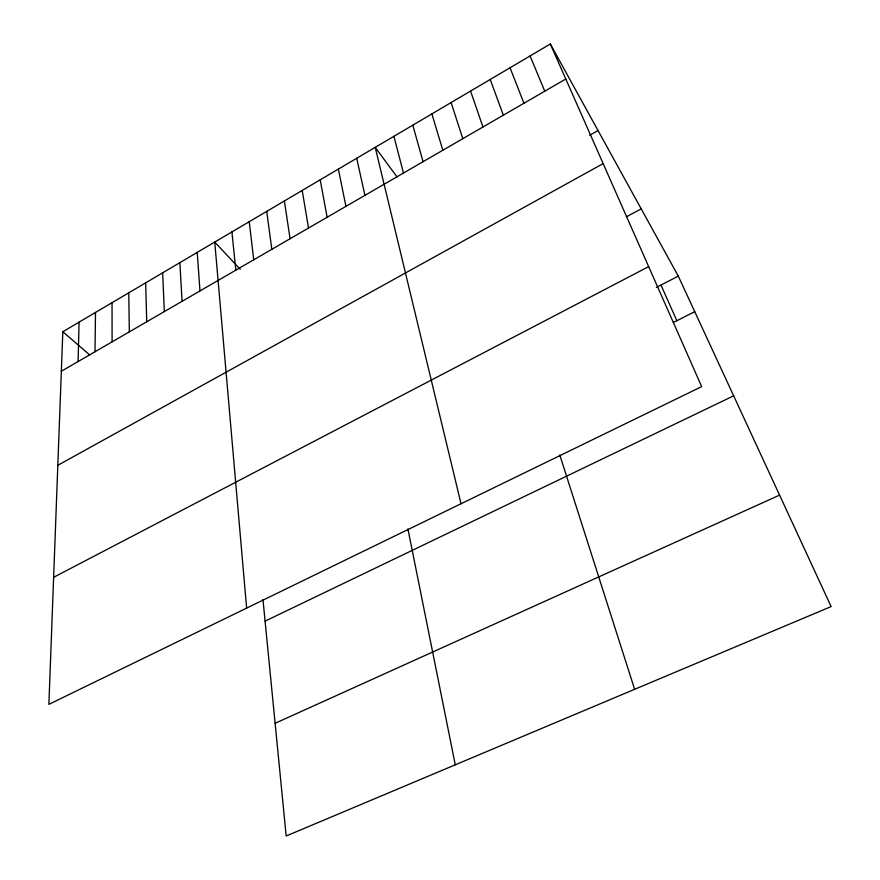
<?xml version="1.0" encoding="UTF-8"?>
<svg xmlns="http://www.w3.org/2000/svg" width="880" height="880" viewBox="0 0 880 880"><rect width="100%" height="100%" fill="white"/><g stroke="black" fill="none" stroke-linecap="round" stroke-linejoin="round"><path stroke-width="1.32" d="M95.007 351.747L95.491 312.455M78.1 361.537L79.079 322.146M62.821 331.738L48.873 704.363L701.668 386.617L550.319 44L62.821 331.738L89.727 354.97M61.336 371.25L565.785 79.013M589.655 135.267L598.037 130.559M57.816 465.3L603.152 163.603M626.439 216.788L641.212 208.857M53.625 577.302L648.659 266.618M656.403 287.419L678.293 276.111L550.319 44M673.31 322.509L694.738 311.674M265.089 621.137L733.656 395.824M275.121 723.294L779.581 495.121M240.251 269.302L214.742 242.077L246.631 608.102M397.155 177.089L375.221 147.345L461.032 503.745M678.293 276.111L831.127 606.584L286.176 836L262.966 599.489M660.979 285.054L676.852 320.716M530.079 55.946L544.764 91.201M510.048 67.771L523.952 103.257M490.215 79.475L503.36 115.181M470.569 91.069L482.977 126.995M451.121 102.553L462.803 138.677M559.779 454.971L634.623 689.315M431.871 113.916L442.827 150.249M412.808 125.169L423.06 161.7M393.921 136.312L403.491 173.041M356.708 158.279L364.936 195.371M338.371 169.103L345.939 206.382M407.913 528.913L455.279 764.808M320.199 179.828L327.14 217.272M302.203 190.443L308.517 228.063M284.383 200.97L290.07 238.744M266.728 211.387L271.81 249.315M249.238 221.716L253.726 259.798M231.913 231.935L235.818 270.171M197.219 252.417L199.98 290.928M179.861 262.658L182.061 301.312M162.668 272.811L164.318 311.597M145.64 282.854L146.74 321.772M128.766 292.82L129.327 331.859M112.046 302.687L112.09 341.847"/></g></svg>
